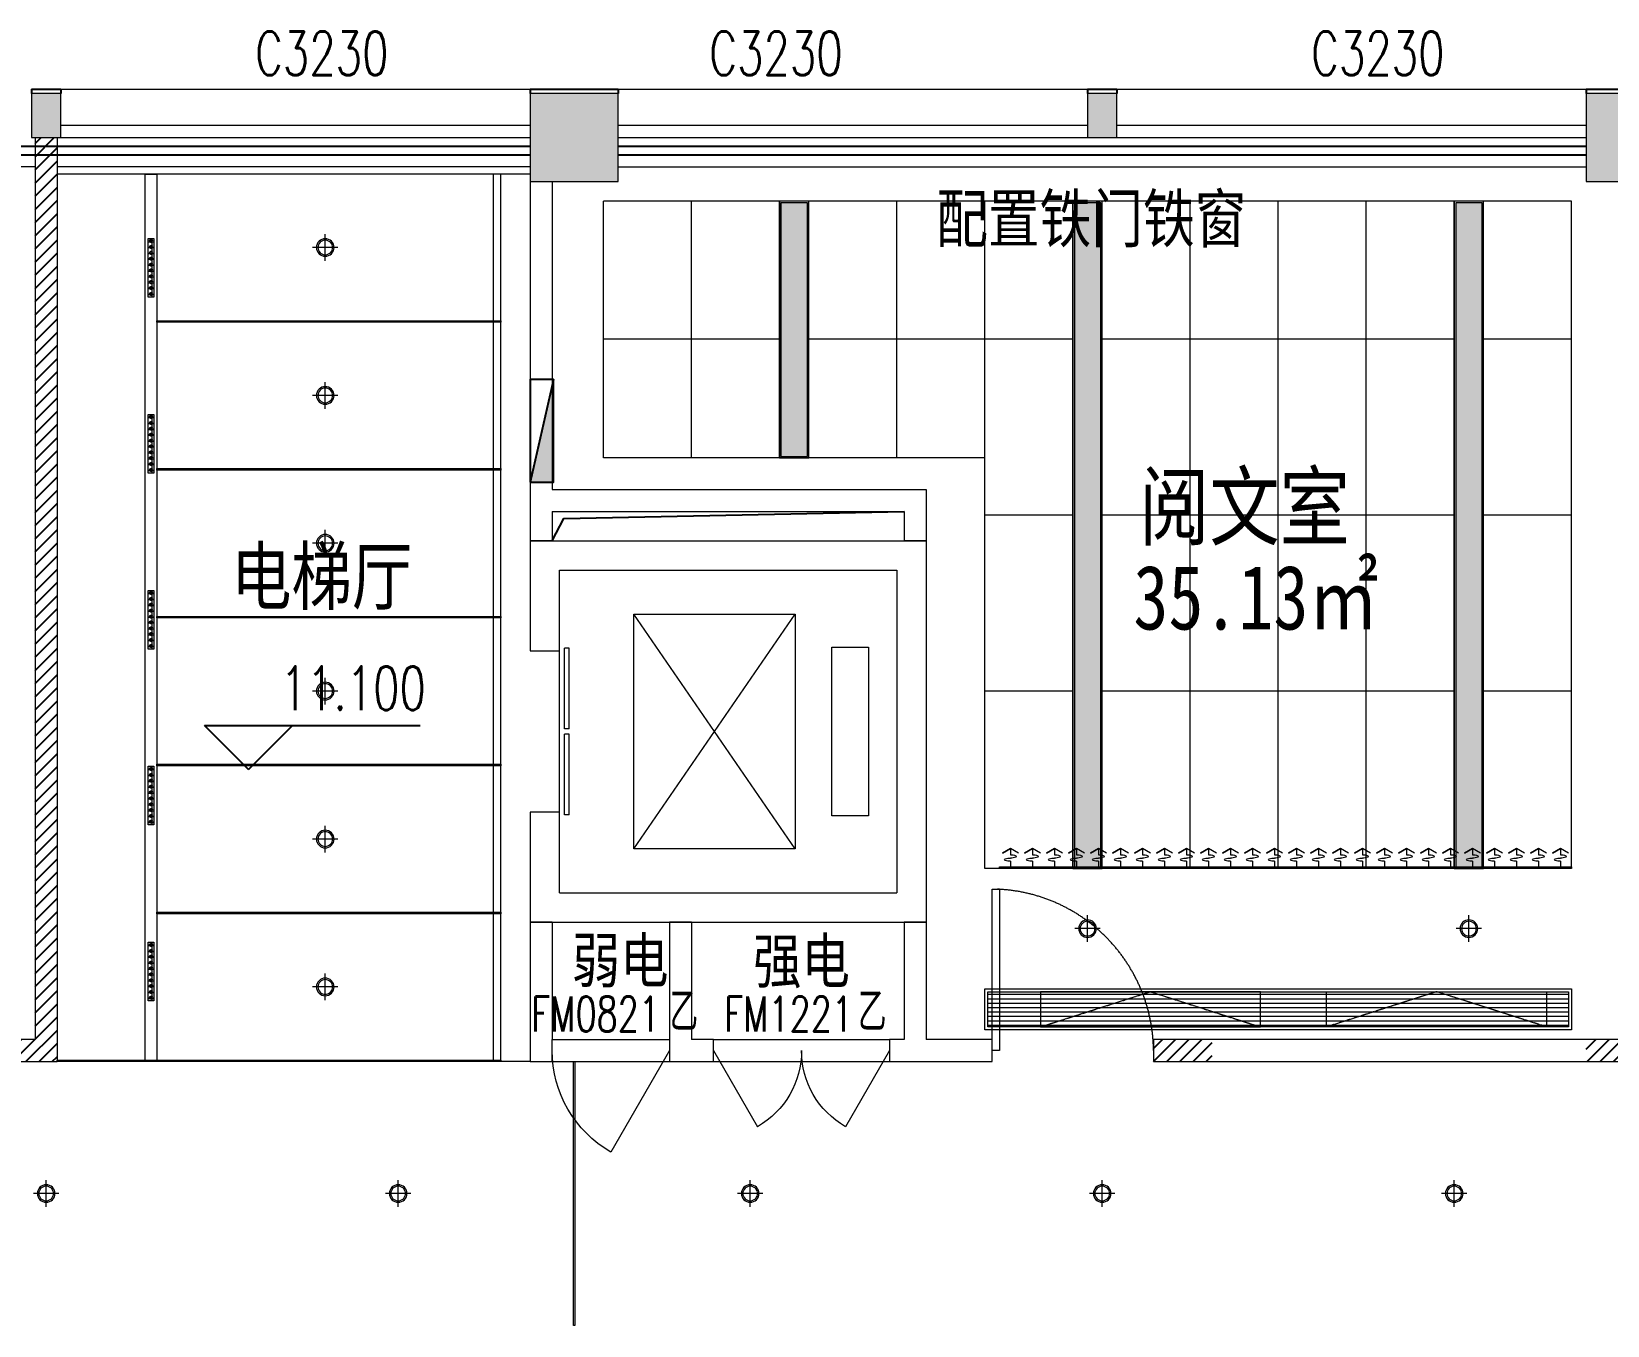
# Model space of a CAD drawing. Header units: millimetres. Extents: x 33621 to 401573, y -91663 to 133135.
# Drawn here: x 56597 to 67342, y -51111 to -42287 of the extents above; entities that cross this region are included whole.
import ezdxf

# ---------------------------------------------------------------- set-up
doc = ezdxf.new("R2010")
doc.units = ezdxf.units.MM
doc.header["$LTSCALE"] = 10
for name, pattern in [('DASH', [0.35, 0.25, -0.1]), ('DASHDOT2', [0.5, 0.25, -0.125, 0, -0.125]), ('DOTE', [2.42, 2, -0.2, 0.02, -0.2]), ('HIDDEN', [0.375, 0.25, -0.125, 0, 0])]:
    doc.linetypes.add(name, pattern=pattern)
doc.layers.get('0').update_dxf_attribs({"color": 253})
for name, color, linetype in [('3', 253, 'Continuous'), ('DIM_ELEV', 253, 'Continuous'), ('FC-Text Annotation', 253, 'Continuous'), ('HATCH【填充】', 253, 'Continuous'), ('PUB_TEXT', 253, 'Continuous'), ('SURFACE', 253, 'Continuous'), ('w-消火栓', 253, 'Continuous'), ('WINDOW_TEXT', 253, 'Continuous')]:
    doc.layers.add(name, color=color, linetype=linetype)
for name, color, linetype, lineweight in [('COLUMN', 253, 'Continuous', 0), ('FF-Door【门】', 253, 'Continuous', 0), ('PUB_HATCH', 253, 'Continuous', 0), ('RC-FCU【空调设备】', 253, 'Continuous', 0), ('RC-FIN【天花轮廓线】', 253, 'Continuous', 0), ('RC-LIGHT【天花灯具】', 253, 'Continuous', 0), ('RC-LIGHT【灯带】', 253, 'DASHDOT2', 0), ('RC-Modelling【天花造型】', 253, 'Continuous', 0), ('RC-STR【天花细线】', 253, 'Continuous', 0), ('STAIR', 253, 'Continuous', 0), ('WALL', 253, 'Continuous', 0), ('Wall【墙体】', 253, 'Continuous', 0), ('WINDOW', 253, 'Continuous', 0)]:
    doc.layers.add(name, color=color, linetype=linetype, lineweight=lineweight)
doc.styles.add('_TCH_DIM', font='SIMPLEX', dxfattribs={"bigfont": 'GBCBIG'})
doc.styles.add('_TCH_WINDOW', font='SIMPLEX', dxfattribs={"bigfont": 'GBCBIG'})
doc.styles.add('XZC', font='SIMPLEX.SHX', dxfattribs={"width": 0.7, "bigfont": 'hztxt.shx'})
doc.styles.add('宋体', font='', dxfattribs={"width": 0.7})
doc.styles.add('文字', font='')
doc.styles.get('宋体').set_extended_font_data('SimSun')
doc.styles.get('文字').set_extended_font_data('SimSun')
doc.linetypes.add('LED_LINE', pattern='A,12.7,-5.08,["LED",XZC,S=2.54,R=0,X=-2.54,Y=-1.27],-6.35', length=24.13)

# ---------------------------------------------------------------- blocks, each defined once
blk = doc.blocks.new('$QC001_5')
blk.add_line((-325, 200), (325, 0))
blk.add_lwpolyline([(325, 0), (325, 200), (-325, 200), (-325, 0)], close=True)
blk.add_solid([(-325, 200), (325, 200), (-325, 200), (325, 0)])
at = {"flags": 1}
for tag in ['UNIT', 'WHAT', 'SPEC']:
    blk.add_attdef(tag, (0, 0), '', height=0.001, dxfattribs=at)
blk = doc.blocks.new('$TCHSYS$LDOR22D')
for p, q in [((-0.5167, 0.8333), (-0.0167, 0.8333)), ((-0.5167, 0.8333), (-0.5167, 0.6667)), ((-0.0167, 0.8333), (-0.0167, 0.6667)), ((0.0167, 0.8333), (0.0167, 0.6667)), ((0.0167, 0.8333), (0.5167, 0.8333)), ((0.5167, 0.8333), (0.5167, 0.6667)), ((-0.5167, 0.6667), (-0.0167, 0.6667)), ((0.0167, 0.6667), (0.5167, 0.6667)), ((-0.5, 0.5), (0.5, 0.5))]:
    blk.add_line(p, q)
blk = doc.blocks.new('$WINLIB2D$00000004')
for p, q in [((-0.5, 0.5), (0.5, 0.5)), ((-0.5, 0.5), (-0.5, -0.5)), ((0.5, -0.5), (0.5, 0.5)), ((-0.5, 0.2406), (0.5, 0.2406)), ((-0.5, -0.5), (0.5, -0.5))]:
    blk.add_line(p, q)
blk = doc.blocks.new('$DorLib2D$00000214')
at = {"color": 0}
blk.add_line((0.5, 0), (0, 0.866), dxfattribs=at)
blk.add_arc((0.5, 0), 1, 120, 180, dxfattribs=at)
blk = doc.blocks.new('$DorLib2D$00000215')
at = {"color": 0}
for p, q in [((-0.5, 0), (-0.25, 0.433)), ((0.5, 0), (0.25, 0.433))]:
    blk.add_line(p, q, dxfattribs=at)
for centre, start, end in [((-0.5, 0), 0, 60), ((0.5, 0), 120, 180)]:
    blk.add_arc(centre, 0.5, start, end, dxfattribs=at)
blk = doc.blocks.new('DOOR_D01')
at = {"layer": 'FF-Door【门】'}
blk.add_lwpolyline([(-0.4556, 1), (-0.4556, 0), (-0.5, 0), (-0.5, 1)], close=True, dxfattribs=at)
at = {"layer": 'FF-Door【门】', "color": 8, "linetype": 'HIDDEN', "ltscale": 15}
blk.add_arc((-0.5114, -0.0104), 1.0114, 0.59152, 87.46644, dxfattribs=at)
blk = doc.blocks.new('ZL_10267726')
at = {"layer": 'RC-LIGHT【天花灯具】'}
h = blk.add_hatch(dxfattribs=at)
h.set_pattern_fill('_USER', color=8, scale=50, angle=90, double=1, pattern_type=0)
h.set_pattern_definition([(90, (25, -500), (-50, 3e-15), []), (180, (25, -500), (-6e-15, -50), [])])
h.paths.add_polyline_path([(-25, 0), (-25, -500), (25, -500), (25, 0)])
at = {"layer": 'RC-LIGHT【天花灯具】', "color": 2}
blk.add_lwpolyline([(-25, -500), (-25, 0), (25, 0), (25, -500)], close=True, dxfattribs=at)
at = {"layer": 'RC-LIGHT【天花灯具】', "color": 1, "lineweight": -3}
for centre in [(0, -27), (0, -77), (0, -127), (0, -177), (0, -227), (0, -277), (0, -327), (0, -377), (0, -427), (0, -477)]:
    blk.add_circle(centre, 10, dxfattribs=at)
blk = doc.blocks.new('圆形筒灯')
at = {"color": 251, "linetype": 'DOTE', "ltscale": 43.504693}
blk.add_line((0, 91), (0, -91), dxfattribs=at)
at = {"color": 251, "linetype": 'DOTE', "ltscale": 41.297046}
blk.add_line((86, 0), (-86, 0), dxfattribs=at)
blk.add_ellipse((0, 0), major_axis=(-42.4, 42.4), ratio=1, start_param=2.355868237233172, end_param=8.639053544412757)
at = {"color": 251}
blk.add_ellipse((0, 0), major_axis=(35.4, 35.4), ratio=1, start_param=5.49871431692557, end_param=11.78189962410516, dxfattribs=at)
blk = doc.blocks.new('ZL_0603185999')
at = {"layer": 'RC-FIN【天花轮廓线】'}
for p, q in [((1613, 0), (-1613, 0)), ((1613, -50), (-1613, -50))]:
    blk.add_line(p, q, dxfattribs=at)
blk.add_lwpolyline([(1613, -6100), (1413, -6100), (1413, -50)], dxfattribs=at)
at = {"layer": 'RC-LIGHT【灯带】', "linetype": 'LED_LINE', "ltscale": 0.015}
blk.add_lwpolyline([(1363, -6100), (1363, -50)], dxfattribs=at)
at = {"layer": 'RC-STR【天花细线】'}
for points in [[(-933, -6100), (-1013, -6100), (-1013, -50), (-933, -50)], [(1413, -1058), (-933, -1058), (-933, -1048), (1413, -1048)], [(1413, -2067), (-933, -2067), (-933, -2057), (1413, -2057)], [(1413, -3075), (-933, -3075), (-933, -3065), (1413, -3065)], [(1413, -4083), (-933, -4083), (-933, -4073), (1413, -4073)], [(1413, -5092), (-933, -5092), (-933, -5082), (1413, -5082)], [(1413, -6100), (-1613, -6100), (-1613, -6090), (1413, -6090)]]:
    blk.add_lwpolyline(points, close=True, dxfattribs=at)
at = {"layer": 'RC-LIGHT【天花灯具】', "lineweight": -3, "xscale": 0.8, "yscale": 0.8, "zscale": 0.8, "rotation": 180}
for p in [(-973, -887), (-973, -2087), (-973, -3287), (-973, -4487), (-973, -5687)]:
    blk.add_blockref('ZL_10267726', p, dxfattribs=at)
at = {"layer": 'RC-LIGHT【天花灯具】', "xscale": -1, "rotation": 180}
for p in [(215, -549), (215, -1558), (215, -2566), (215, -3574), (215, -4583), (215, -5591)]:
    blk.add_blockref('圆形筒灯', p, dxfattribs=at)
blk = doc.blocks.new('*U286')
for p, q in [((0, -12), (0, 0)), ((0, 0), (3900, 0)), ((3900, 0), (3900, -12)), ((3900, -12), (0, -12)), ((20, -105), (75, -136)), ((75, -49), (75, -12)), ((75, -136), (75, -93)), ((130, -105), (75, -136)), ((75, -136), (130, -105)), ((170, -105), (225, -136)), ((225, -49), (225, -12)), ((225, -136), (225, -93)), ((280, -105), (225, -136)), ((225, -136), (280, -105)), ((320, -105), (375, -136)), ((375, -49), (375, -12)), ((375, -136), (375, -93)), ((430, -105), (375, -136)), ((375, -136), (430, -105)), ((470, -105), (525, -136)), ((525, -49), (525, -12)), ((525, -136), (525, -93)), ((580, -105), (525, -136)), ((525, -136), (580, -105)), ((620, -105), (675, -136)), ((675, -49), (675, -12)), ((675, -136), (675, -93)), ((730, -105), (675, -136)), ((675, -136), (730, -105)), ((770, -105), (825, -136)), ((825, -49), (825, -12)), ((825, -136), (825, -93)), ((880, -105), (825, -136)), ((825, -136), (880, -105)), ((920, -105), (975, -136)), ((975, -49), (975, -12)), ((975, -136), (975, -93)), ((1030, -105), (975, -136)), ((975, -136), (1030, -105)), ((1070, -105), (1125, -136)), ((1125, -49), (1125, -12)), ((1125, -136), (1125, -93)), ((1180, -105), (1125, -136)), ((1125, -136), (1180, -105)), ((1220, -105), (1275, -136)), ((1275, -49), (1275, -12)), ((1275, -136), (1275, -93)), ((1330, -105), (1275, -136)), ((1275, -136), (1330, -105)), ((1370, -105), (1425, -136)), ((1425, -49), (1425, -12)), ((1425, -136), (1425, -93)), ((1480, -105), (1425, -136)), ((1425, -136), (1480, -105)), ((1520, -105), (1575, -136)), ((1575, -49), (1575, -12)), ((1575, -136), (1575, -93)), ((1630, -105), (1575, -136)), ((1575, -136), (1630, -105)), ((1670, -105), (1725, -136)), ((1725, -49), (1725, -12)), ((1725, -136), (1725, -93)), ((1780, -105), (1725, -136)), ((1725, -136), (1780, -105)), ((1820, -105), (1875, -136)), ((1875, -49), (1875, -12)), ((1875, -136), (1875, -93)), ((1930, -105), (1875, -136)), ((1875, -136), (1930, -105)), ((1970, -105), (2025, -136)), ((2025, -49), (2025, -12)), ((2025, -136), (2025, -93)), ((2080, -105), (2025, -136)), ((2025, -136), (2080, -105)), ((2120, -105), (2175, -136)), ((2175, -49), (2175, -12)), ((2175, -136), (2175, -93)), ((2230, -105), (2175, -136)), ((2175, -136), (2230, -105)), ((2270, -105), (2325, -136)), ((2325, -49), (2325, -12)), ((2325, -136), (2325, -93)), ((2380, -105), (2325, -136)), ((2325, -136), (2380, -105)), ((2420, -105), (2475, -136)), ((2475, -49), (2475, -12)), ((2475, -136), (2475, -93)), ((2530, -105), (2475, -136)), ((2475, -136), (2530, -105)), ((2570, -105), (2625, -136)), ((2625, -49), (2625, -12)), ((2625, -136), (2625, -93)), ((2680, -105), (2625, -136)), ((2625, -136), (2680, -105)), ((2720, -105), (2775, -136)), ((2775, -49), (2775, -12)), ((2775, -136), (2775, -93)), ((2830, -105), (2775, -136)), ((2775, -136), (2830, -105)), ((2870, -105), (2925, -136)), ((2925, -49), (2925, -12)), ((2925, -136), (2925, -93)), ((2980, -105), (2925, -136)), ((2925, -136), (2980, -105)), ((3020, -105), (3075, -136)), ((3075, -49), (3075, -12)), ((3075, -136), (3075, -93)), ((3130, -105), (3075, -136)), ((3075, -136), (3130, -105)), ((3170, -105), (3225, -136)), ((3225, -49), (3225, -12)), ((3225, -136), (3225, -93)), ((3280, -105), (3225, -136)), ((3225, -136), (3280, -105)), ((3320, -105), (3375, -136)), ((3375, -49), (3375, -12)), ((3375, -136), (3375, -93)), ((3430, -105), (3375, -136)), ((3375, -136), (3430, -105)), ((3470, -105), (3525, -136)), ((3525, -49), (3525, -12)), ((3525, -136), (3525, -93)), ((3580, -105), (3525, -136)), ((3525, -136), (3580, -105)), ((3620, -105), (3675, -136)), ((3675, -49), (3675, -12)), ((3675, -136), (3675, -93)), ((3730, -105), (3675, -136)), ((3675, -136), (3730, -105)), ((3770, -105), (3825, -136)), ((3770, -105), (3825, -136)), ((3825, -49), (3825, -12)), ((3825, -49), (3825, -12)), ((3825, -136), (3825, -93)), ((3825, -136), (3825, -93)), ((3880, -105), (3825, -136)), ((3825, -136), (3880, -105)), ((3880, -105), (3825, -136)), ((3825, -136), (3880, -105))]:
    blk.add_line(p, q)
at = {"extrusion": (0, 0, -1)}
for centre, major_axis, start_param, end_param in [((40, -82), (3.69, -3.69), 1.137309, 3.57508), ((73, -171), (-70.4, -70.4), 2.004284, 2.381239), ((73, 6), (70.4, -70.4), 0.760354, 1.137309), ((77, -149), (-70.4, -70.4), 2.33115, 2.708105), ((77, 28), (70.4, -70.4), 0.433488, 0.810442), ((110, -60), (3.69, -3.69), 4.278901, 6.716673), ((190, -82), (3.69, -3.69), 1.137309, 3.57508), ((223, -171), (-70.4, -70.4), 2.004284, 2.381239), ((223, 6), (70.4, -70.4), 0.760354, 1.137309), ((227, -149), (-70.4, -70.4), 2.33115, 2.708105), ((227, 28), (70.4, -70.4), 0.433488, 0.810442), ((260, -60), (3.69, -3.69), 4.278901, 6.716673), ((340, -82), (3.69, -3.69), 1.137309, 3.57508), ((373, -171), (-70.4, -70.4), 2.004284, 2.381239), ((373, 6), (70.4, -70.4), 0.760354, 1.137309), ((377, -149), (-70.4, -70.4), 2.33115, 2.708105), ((377, 28), (70.4, -70.4), 0.433488, 0.810442), ((410, -60), (3.69, -3.69), 4.278901, 6.716673), ((490, -82), (3.69, -3.69), 1.137309, 3.57508), ((523, -171), (-70.4, -70.4), 2.004284, 2.381239), ((523, 6), (70.4, -70.4), 0.760354, 1.137309), ((527, -149), (-70.4, -70.4), 2.33115, 2.708105), ((527, 28), (70.4, -70.4), 0.433488, 0.810442), ((560, -60), (3.69, -3.69), 4.278901, 6.716673), ((640, -82), (3.69, -3.69), 1.137309, 3.57508), ((673, -171), (-70.4, -70.4), 2.004284, 2.381239), ((673, 6), (70.4, -70.4), 0.760354, 1.137309), ((677, -149), (-70.4, -70.4), 2.33115, 2.708105), ((677, 28), (70.4, -70.4), 0.433488, 0.810442), ((710, -60), (3.69, -3.69), 4.278901, 6.716673), ((790, -82), (3.69, -3.69), 1.137309, 3.57508), ((823, -171), (-70.4, -70.4), 2.004284, 2.381239), ((823, 6), (70.4, -70.4), 0.760354, 1.137309), ((827, -149), (-70.4, -70.4), 2.33115, 2.708105), ((827, 28), (70.4, -70.4), 0.433488, 0.810442), ((860, -60), (3.69, -3.69), 4.278901, 6.716673), ((940, -82), (3.69, -3.69), 1.137309, 3.57508), ((973, -171), (-70.4, -70.4), 2.004284, 2.381239), ((973, 6), (70.4, -70.4), 0.760354, 1.137309), ((977, -149), (-70.4, -70.4), 2.33115, 2.708105), ((977, 28), (70.4, -70.4), 0.433488, 0.810442), ((1010, -60), (3.69, -3.69), 4.278901, 6.716673), ((1090, -82), (3.69, -3.69), 1.137309, 3.57508), ((1123, -171), (-70.4, -70.4), 2.004284, 2.381239), ((1123, 6), (70.4, -70.4), 0.760354, 1.137309), ((1127, -149), (-70.4, -70.4), 2.33115, 2.708105), ((1127, 28), (70.4, -70.4), 0.433488, 0.810442), ((1160, -60), (3.69, -3.69), 4.278901, 6.716673), ((1240, -82), (3.69, -3.69), 1.137309, 3.57508), ((1273, -171), (-70.4, -70.4), 2.004284, 2.381239), ((1273, 6), (70.4, -70.4), 0.760354, 1.137309), ((1277, -149), (-70.4, -70.4), 2.33115, 2.708105), ((1277, 28), (70.4, -70.4), 0.433488, 0.810442), ((1310, -60), (3.69, -3.69), 4.278901, 6.716673), ((1390, -82), (3.69, -3.69), 1.137309, 3.57508), ((1423, -171), (-70.4, -70.4), 2.004284, 2.381239), ((1423, 6), (70.4, -70.4), 0.760354, 1.137309), ((1427, -149), (-70.4, -70.4), 2.33115, 2.708105), ((1427, 28), (70.4, -70.4), 0.433488, 0.810442), ((1460, -60), (3.69, -3.69), 4.278901, 6.716673), ((1540, -82), (3.69, -3.69), 1.137309, 3.57508), ((1573, -171), (-70.4, -70.4), 2.004284, 2.381239), ((1573, 6), (70.4, -70.4), 0.760354, 1.137309), ((1577, -149), (-70.4, -70.4), 2.33115, 2.708105), ((1577, 28), (70.4, -70.4), 0.433488, 0.810442), ((1610, -60), (3.69, -3.69), 4.278901, 6.716673), ((1690, -82), (3.69, -3.69), 1.137309, 3.57508), ((1723, -171), (-70.4, -70.4), 2.004284, 2.381239), ((1723, 6), (70.4, -70.4), 0.760354, 1.137309), ((1727, -149), (-70.4, -70.4), 2.33115, 2.708105), ((1727, 28), (70.4, -70.4), 0.433488, 0.810442), ((1760, -60), (3.69, -3.69), 4.278901, 6.716673), ((1840, -82), (3.69, -3.69), 1.137309, 3.57508), ((1873, -171), (-70.4, -70.4), 2.004284, 2.381239), ((1873, 6), (70.4, -70.4), 0.760354, 1.137309), ((1877, -149), (-70.4, -70.4), 2.33115, 2.708105), ((1877, 28), (70.4, -70.4), 0.433488, 0.810442), ((1910, -60), (3.69, -3.69), 4.278901, 6.716673), ((1990, -82), (3.69, -3.69), 1.137309, 3.57508), ((2023, -171), (-70.4, -70.4), 2.004284, 2.381239), ((2023, 6), (70.4, -70.4), 0.760354, 1.137309), ((2027, -149), (-70.4, -70.4), 2.33115, 2.708105), ((2027, 28), (70.4, -70.4), 0.433488, 0.810442), ((2060, -60), (3.69, -3.69), 4.278901, 6.716673), ((2140, -82), (3.69, -3.69), 1.137309, 3.57508), ((2173, -171), (-70.4, -70.4), 2.004284, 2.381239), ((2173, 6), (70.4, -70.4), 0.760354, 1.137309), ((2177, -149), (-70.4, -70.4), 2.33115, 2.708105), ((2177, 28), (70.4, -70.4), 0.433488, 0.810442), ((2210, -60), (3.69, -3.69), 4.278901, 6.716673), ((2290, -82), (3.69, -3.69), 1.137309, 3.57508), ((2323, -171), (-70.4, -70.4), 2.004284, 2.381239), ((2323, 6), (70.4, -70.4), 0.760354, 1.137309), ((2327, -149), (-70.4, -70.4), 2.33115, 2.708105), ((2327, 28), (70.4, -70.4), 0.433488, 0.810442), ((2360, -60), (3.69, -3.69), 4.278901, 6.716673), ((2440, -82), (3.69, -3.69), 1.137309, 3.57508), ((2473, -171), (-70.4, -70.4), 2.004284, 2.381239), ((2473, 6), (70.4, -70.4), 0.760354, 1.137309), ((2477, -149), (-70.4, -70.4), 2.33115, 2.708105), ((2477, 28), (70.4, -70.4), 0.433488, 0.810442), ((2510, -60), (3.69, -3.69), 4.278901, 6.716673), ((2590, -82), (3.69, -3.69), 1.137309, 3.57508), ((2623, -171), (-70.4, -70.4), 2.004284, 2.381239), ((2623, 6), (70.4, -70.4), 0.760354, 1.137309), ((2627, -149), (-70.4, -70.4), 2.33115, 2.708105), ((2627, 28), (70.4, -70.4), 0.433488, 0.810442), ((2660, -60), (3.69, -3.69), 4.278901, 6.716673), ((2740, -82), (3.69, -3.69), 1.137309, 3.57508), ((2773, -171), (-70.4, -70.4), 2.004284, 2.381239), ((2773, 6), (70.4, -70.4), 0.760354, 1.137309), ((2777, -149), (-70.4, -70.4), 2.33115, 2.708105), ((2777, 28), (70.4, -70.4), 0.433488, 0.810442), ((2810, -60), (3.69, -3.69), 4.278901, 6.716673), ((2890, -82), (3.69, -3.69), 1.137309, 3.57508), ((2923, -171), (-70.4, -70.4), 2.004284, 2.381239), ((2923, 6), (70.4, -70.4), 0.760354, 1.137309), ((2927, -149), (-70.4, -70.4), 2.33115, 2.708105), ((2927, 28), (70.4, -70.4), 0.433488, 0.810442), ((2960, -60), (3.69, -3.69), 4.278901, 6.716673), ((3040, -82), (3.69, -3.69), 1.137309, 3.57508), ((3073, -171), (-70.4, -70.4), 2.004284, 2.381239), ((3073, 6), (70.4, -70.4), 0.760354, 1.137309), ((3077, -149), (-70.4, -70.4), 2.33115, 2.708105), ((3077, 28), (70.4, -70.4), 0.433488, 0.810442), ((3110, -60), (3.69, -3.69), 4.278901, 6.716673), ((3190, -82), (3.69, -3.69), 1.137309, 3.57508), ((3223, -171), (-70.4, -70.4), 2.004284, 2.381239), ((3223, 6), (70.4, -70.4), 0.760354, 1.137309), ((3227, -149), (-70.4, -70.4), 2.33115, 2.708105), ((3227, 28), (70.4, -70.4), 0.433488, 0.810442), ((3260, -60), (3.69, -3.69), 4.278901, 6.716673), ((3340, -82), (3.69, -3.69), 1.137309, 3.57508), ((3373, -171), (-70.4, -70.4), 2.004284, 2.381239), ((3373, 6), (70.4, -70.4), 0.760354, 1.137309), ((3377, -149), (-70.4, -70.4), 2.33115, 2.708105), ((3377, 28), (70.4, -70.4), 0.433488, 0.810442), ((3410, -60), (3.69, -3.69), 4.278901, 6.716673), ((3490, -82), (3.69, -3.69), 1.137309, 3.57508), ((3523, -171), (-70.4, -70.4), 2.004284, 2.381239), ((3523, 6), (70.4, -70.4), 0.760354, 1.137309), ((3527, -149), (-70.4, -70.4), 2.33115, 2.708105), ((3527, 28), (70.4, -70.4), 0.433488, 0.810442), ((3560, -60), (3.69, -3.69), 4.278901, 6.716673), ((3640, -82), (3.69, -3.69), 1.137309, 3.57508), ((3673, -171), (-70.4, -70.4), 2.004284, 2.381239), ((3673, 6), (70.4, -70.4), 0.760354, 1.137309), ((3677, -149), (-70.4, -70.4), 2.33115, 2.708105), ((3677, 28), (70.4, -70.4), 0.433488, 0.810442), ((3710, -60), (3.69, -3.69), 4.278901, 6.716673), ((3790, -82), (3.69, -3.69), 1.137309, 3.57508), ((3790, -82), (3.69, -3.69), 1.137309, 3.57508), ((3823, -171), (-70.4, -70.4), 2.004284, 2.381239), ((3823, -171), (-70.4, -70.4), 2.004284, 2.381239), ((3823, 6), (70.4, -70.4), 0.760354, 1.137309), ((3823, 6), (70.4, -70.4), 0.760354, 1.137309), ((3827, -149), (-70.4, -70.4), 2.33115, 2.708105), ((3827, -149), (-70.4, -70.4), 2.33115, 2.708105), ((3827, 28), (70.4, -70.4), 0.433488, 0.810442), ((3827, 28), (70.4, -70.4), 0.433488, 0.810442), ((3860, -60), (3.69, -3.69), 4.278901, 6.716673), ((3860, -60), (3.69, -3.69), 4.278901, 6.716673)]:
    blk.add_ellipse(centre, major_axis=major_axis, ratio=1, start_param=start_param, end_param=end_param, dxfattribs=at)
blk = doc.blocks.new('ZL_0609192853')
at = {"layer": 'RC-LIGHT【天花灯具】'}
h = blk.add_hatch(dxfattribs=at)
h.set_pattern_fill('DOTS', color=8, scale=10)
h.set_pattern_definition([(0, (2430707.972, -1486106.821), (7.9375, 15.875), [0, -15.875])])
h.paths.add_polyline_path([(-90, -4540), (90, -4540), (90, -10), (-90, -10)])
blk.add_lwpolyline([(-100, -4550), (100, -4550), (100, 0), (-100, 0)], close=True, dxfattribs=at)
at = {"layer": 'RC-LIGHT【天花灯具】', "color": 8}
blk.add_lwpolyline([(-90, -4540), (90, -4540), (90, -10), (-90, -10)], close=True, dxfattribs=at)
blk = doc.blocks.new('ZL_0610114424')
at = {"layer": 'RC-LIGHT【天花灯具】'}
h = blk.add_hatch(dxfattribs=at)
h.set_pattern_fill('DOTS', color=8, scale=10)
h.set_pattern_definition([(0, (2430707.972, -1483306.821), (7.9375, 15.875), [0, -15.875])])
h.paths.add_polyline_path([(90, -10), (-90, -10), (-90, -1740), (90, -1740)])
blk.add_lwpolyline([(-100, -1750), (100, -1750), (100, 0), (-100, 0)], close=True, dxfattribs=at)
at = {"layer": 'RC-LIGHT【天花灯具】', "color": 8}
blk.add_lwpolyline([(-90, -1740), (90, -1740), (90, -10), (-90, -10)], close=True, dxfattribs=at)

msp = doc.modelspace()

# ---------------------------------------------------------------- hatches: boundary and pattern name
at = {"layer": 'HATCH【填充】'}
h = msp.add_hatch(dxfattribs=at)
h.set_pattern_fill('ANSI31', color=3, scale=20)
h.set_pattern_definition([(45, (56468.71, -49310.557), (-44.9013, 44.9013), [])])
h.paths.add_polyline_path([(56771.5, -43010.6), (56621.5, -43010.6), (56621, -49160.6), (56468.7, -49160.6), (56468.7, -49235.6), (56468.7, -49310.6), (56771, -49310.6)])
h = msp.add_hatch(dxfattribs=at)
h.set_pattern_fill('ANSI31', color=3, scale=20)
h.set_pattern_definition([(45, (64246.51, -49310.557), (-44.901, 44.901), [])])
h.paths.add_polyline_path([(64646.5, -49160.6), (64246.5, -49160.6), (64246.5, -49310.6), (64646.5, -49310.6)])
h = msp.add_hatch(dxfattribs=at)
h.set_pattern_fill('ANSI31', color=3, scale=20)
h.set_pattern_definition([(45, (67921.39, -49310.557), (-44.9013, 44.9013), [])])
h.paths.add_polyline_path([(68321.4, -49160.6), (67196.5, -49160.6), (67196.5, -49310.6), (68321.4, -49310.6)])
at = {"layer": 'PUB_HATCH'}
for points in [[(56596.5, -43010.6), (56796.5, -43010.6), (56796.5, -42710.6), (56596.5, -42710.6)], [(59996.5, -43310.6), (60596.5, -43310.6), (60596.5, -42710.6), (59996.5, -42710.6)], [(63796.5, -43010.6), (63996.5, -43010.6), (63996.5, -42710.6), (63796.5, -42710.6)], [(67196.5, -43310.6), (67796.5, -43310.6), (67796.5, -42710.6), (67196.5, -42710.6)]]:
    msp.add_hatch(color=256, dxfattribs=at).paths.add_polyline_path(points)
at = {"layer": 'RC-FCU【空调设备】'}
h = msp.add_hatch(dxfattribs=at)
h.set_pattern_fill('_USER', color=8, scale=30, angle=180, pattern_type=0)
h.set_pattern_definition([(180, (5992623.454, 1148867.944), (-4e-15, -30), [])])
h.paths.add_polyline_path([(63116.5, -48834.4), (63116.5, -49074.4), (67076.5, -49074.4), (67076.5, -48834.4)])

# ---------------------------------------------------------------- linework, layer by layer
at = {"layer": '3'}
for p, q in [((59996.5, -43070.6), (53396.5, -43070.6)), ((67196.5, -43070.6), (60596.5, -43070.6)), ((59996.5, -43130.6), (53396.5, -43130.6)), ((67196.5, -43130.6), (60596.5, -43130.6))]:
    msp.add_line(p, q, dxfattribs=at)
msp.add_lwpolyline([(60146.5, -45760.6), (60225.4, -45607.5), (62546.5, -45560.6)], dxfattribs=at)
at = {"layer": 'COLUMN'}
for p, q in [((60596.5, -42710.6), (59996.5, -42710.6)), ((67796.5, -42710.6), (67196.5, -42710.6)), ((59996.5, -43010.6), (59996.5, -43310.6)), ((60596.5, -43310.6), (60596.5, -43010.6)), ((67196.5, -43010.6), (67196.5, -43310.6)), ((59996.5, -43310.6), (60596.5, -43310.6)), ((67196.5, -43310.6), (67796.5, -43310.6))]:
    msp.add_line(p, q, dxfattribs=at)
at = {"layer": 'DIM_ELEV'}
for p, q in [((58076.2, -47318.9), (57776.2, -47018.9)), ((57776.2, -47018.9), (59245.2, -47018.9)), ((58076.2, -47318.9), (58376.2, -47018.9))]:
    msp.add_line(p, q, dxfattribs=at)
at = {"layer": 'RC-FCU【空调设备】'}
msp.add_lwpolyline([(67096.5, -48814.4), (67096.5, -49094.4), (63096.5, -49094.4), (63096.5, -48814.4)], close=True, dxfattribs=at)
at = {"layer": 'RC-FCU【空调设备】', "color": 8}
msp.add_lwpolyline([(67076.5, -48834.4), (67076.5, -49074.4), (63116.5, -49074.4), (63116.5, -48834.4)], close=True, dxfattribs=at)
at = {"layer": 'RC-FCU【空调设备】', "color": 8, "linetype": 'DASH'}
for points in [[(63475, -48834.4), (63475, -49074.4), (64975, -49074.4), (64975, -48834.4)], [(66926.8, -48834.4), (66926.8, -49074.4), (65426.8, -49074.4), (65426.8, -48834.4)]]:
    msp.add_lwpolyline(points, close=True, dxfattribs=at)
for points in [[(63475, -49074.4), (64225, -48834.4), (64975, -49074.4)], [(66926.8, -49074.4), (66176.8, -48834.4), (65426.8, -49074.4)]]:
    msp.add_lwpolyline(points, dxfattribs=at)
at = {"layer": 'RC-FIN【天花轮廓线】'}
msp.add_line((67096.5, -47994.4), (63096.5, -47994.4), dxfattribs=at)
at = {"layer": 'RC-Modelling【天花造型】'}
for p, q in [((56621.5, -43210.6), (53496.5, -43210.6)), ((60596.5, -43210.6), (67196.5, -43210.6)), ((60496.5, -45194.4), (60496.5, -43444.4)), ((67096.5, -43444.4), (60496.5, -43444.4)), ((67096.5, -47994.4), (67096.5, -43444.4)), ((63096.5, -45194.4), (60496.5, -45194.4)), ((63096.5, -47994.4), (63096.5, -45194.4))]:
    msp.add_line(p, q, dxfattribs=at)
at = {"layer": 'RC-STR【天花细线】'}
for p, q in [((61096.5, -45194.4), (61096.5, -43444.4)), ((61696.5, -45194.4), (61696.5, -43444.4)), ((61896.5, -45194.4), (61896.5, -43444.4)), ((62496.5, -45194.4), (62496.5, -43444.4)), ((63096.5, -45194.4), (63096.5, -43444.4)), ((63696.5, -47982.4), (63696.5, -43444.4)), ((63896.5, -47982.4), (63896.5, -43444.4)), ((64496.5, -47982.4), (64496.5, -43444.4)), ((65096.5, -47982.4), (65096.5, -43444.4)), ((65696.5, -47982.4), (65696.5, -43444.4)), ((66296.5, -47982.4), (66296.5, -43444.4)), ((66496.5, -47982.4), (66496.5, -43444.4)), ((60496.5, -44382.4), (61696.5, -44382.4)), ((61896.5, -44382.4), (63696.5, -44382.4)), ((63896.5, -44382.4), (66296.5, -44382.4)), ((66496.5, -44382.4), (67096.5, -44382.4)), ((63096.5, -45582.4), (63696.5, -45582.4)), ((63896.5, -45582.4), (66296.5, -45582.4)), ((66496.5, -45582.4), (67096.5, -45582.4)), ((63096.5, -46782.4), (63696.5, -46782.4)), ((63896.5, -46782.4), (66296.5, -46782.4)), ((66496.5, -46782.4), (67096.5, -46782.4))]:
    msp.add_line(p, q, dxfattribs=at)
msp.add_lwpolyline([(60291.5, -49310.6), (60301.5, -49310.6), (60301.5, -51110.6), (60291.5, -51110.6)], close=True, dxfattribs=at)
at = {"layer": 'STAIR'}
for p, q in [((60703.8, -47860.6), (61803.8, -46260.6)), ((61803.8, -47860.6), (60703.8, -46260.6)), ((60703.8, -46260.6), (61803.8, -46260.6)), ((60703.8, -47860.6), (60703.8, -46260.6)), ((61803.8, -46260.6), (61803.8, -47860.6)), ((62053.8, -46485.6), (62303.8, -46485.6)), ((62053.8, -47635.6), (62053.8, -46485.6)), ((62303.8, -46485.6), (62303.8, -47635.6)), ((62303.8, -47635.6), (62053.8, -47635.6)), ((61803.8, -47860.6), (60703.8, -47860.6))]:
    msp.add_line(p, q, dxfattribs=at)
at = {"layer": 'SURFACE'}
for p, q in [((56596.5, -42680.6), (56596.5, -42710.6)), ((56596.5, -42680.6), (56796.5, -42680.6)), ((56796.5, -42680.6), (56796.5, -42710.6)), ((59996.5, -42680.6), (59996.5, -42710.6)), ((59996.5, -42680.6), (60296.5, -42680.6)), ((60296.5, -42680.6), (60596.5, -42680.6)), ((60596.5, -42680.6), (60596.5, -42710.6)), ((63796.5, -42680.6), (63796.5, -42710.6)), ((63796.5, -42680.6), (63996.5, -42680.6)), ((63996.5, -42680.6), (63996.5, -42710.6)), ((67196.5, -42680.6), (67196.5, -42710.6)), ((67196.5, -42680.6), (67496.5, -42680.6))]:
    msp.add_line(p, q, dxfattribs=at)
at = {"layer": 'WALL'}
for p, q in [((56796.5, -42710.6), (56596.5, -42710.6)), ((56596.5, -42710.6), (56596.5, -43010.6)), ((56796.5, -43010.6), (56796.5, -42710.6)), ((63996.5, -42710.6), (63796.5, -42710.6)), ((63796.5, -42710.6), (63796.5, -43010.6)), ((63996.5, -43010.6), (63996.5, -42710.6)), ((56596.5, -43010.6), (56796.5, -43010.6)), ((63796.5, -43010.6), (63996.5, -43010.6)), ((59996.5, -45760.6), (62696.5, -45760.6)), ((59996.5, -45760.6), (59996.5, -46510.6)), ((62696.5, -45760.6), (62696.5, -48360.6)), ((60196.5, -45960.6), (62496.5, -45960.6)), ((60196.5, -46510.6), (60196.5, -45960.6)), ((62496.5, -45960.6), (62496.5, -48160.6)), ((59996.5, -46510.6), (60196.5, -46510.6)), ((60196.5, -47610.6), (59996.5, -47610.6)), ((59996.5, -47610.6), (59996.5, -48360.6)), ((60196.5, -48160.6), (60196.5, -47610.6)), ((60196.5, -48160.6), (62496.5, -48160.6)), ((59996.5, -48360.6), (62696.5, -48360.6))]:
    msp.add_line(p, q, dxfattribs=at)
at = {"layer": 'Wall【墙体】', "color": 6}
for p, q in [((56621.5, -43010.6), (56621, -49160.6)), ((56771.5, -43010.6), (56771, -49310.6)), ((59996.5, -43310.6), (59996.5, -45485.6)), ((60146.5, -43310.6), (60146.5, -45410.6)), ((60146.5, -45410.6), (62696.5, -45410.6)), ((62696.5, -45410.6), (62696.5, -45760.6)), ((59996.5, -45485.6), (59996.5, -45760.6)), ((60146.5, -45560.6), (62546.5, -45560.6)), ((60146.5, -45560.6), (60146.5, -45760.6)), ((62546.5, -45560.6), (62546.5, -45760.6)), ((60146.5, -45760.6), (59996.5, -45760.6)), ((62696.5, -45760.6), (62546.5, -45760.6)), ((59996.5, -48360.6), (59996.5, -49310.6)), ((60146.5, -48360.6), (59996.5, -48360.6)), ((60146.5, -48360.6), (60146.5, -49160.6)), ((60946.5, -48360.6), (60946.5, -49160.6)), ((61096.5, -48360.6), (60946.5, -48360.6)), ((61096.5, -48360.6), (61096.5, -49160.6)), ((62546.5, -48360.6), (62546.5, -49160.6)), ((62696.5, -48360.6), (62546.5, -48360.6)), ((62696.5, -48360.6), (62696.5, -49160.6)), ((56621, -49160.6), (56419.8, -49160.6)), ((60146.5, -49310.6), (60146.5, -49160.6)), ((60946.5, -49160.6), (60946.5, -49310.6)), ((61246.5, -49160.6), (61096.5, -49160.6)), ((61246.5, -49310.6), (61246.5, -49160.6)), ((62546.5, -49160.6), (62446.5, -49160.6)), ((62446.5, -49160.6), (62446.5, -49310.6)), ((63146.5, -49160.6), (62696.5, -49160.6)), ((63146.5, -49310.6), (63146.5, -49160.6)), ((67495.7, -49160.6), (64246.5, -49160.6)), ((64246.5, -49160.6), (64246.5, -49310.6)), ((56468.7, -49310.6), (56771, -49310.6)), ((59996.5, -49310.6), (60146.5, -49310.6)), ((60946.5, -49310.6), (61021.5, -49310.6)), ((61021.5, -49310.6), (61246.5, -49310.6)), ((62446.5, -49310.6), (62621.5, -49310.6)), ((62621.5, -49310.6), (63146.5, -49310.6)), ((64246.5, -49310.6), (67646.6, -49310.6))]:
    msp.add_line(p, q, dxfattribs=at)
at = {"layer": 'WINDOW'}
for p, q in [((60146.5, -49160.6), (60946.5, -49160.6)), ((61246.5, -49160.6), (62446.5, -49160.6)), ((60146.5, -49310.6), (60946.5, -49310.6)), ((61246.5, -49310.6), (62446.5, -49310.6))]:
    msp.add_line(p, q, dxfattribs=at)

# ---------------------------------------------------------------- block references
at = {"xscale": 1100, "yscale": 1100, "zscale": 1100}
msp.add_blockref('DOOR_D01', (63696.5, -49235.6), dxfattribs=at)
at = {"layer": 'RC-FCU【空调设备】', "ltscale": 10, "rotation": 180}
msp.add_blockref('*U286', (67096.5, -47994.4), dxfattribs=at)
at = {"layer": 'RC-LIGHT【天花灯具】'}
for name, p in [('ZL_0610114424', (61796.5, -43444.4)), ('ZL_0609192853', (63796.5, -43444.4)), ('ZL_0609192853', (66396.5, -43444.4))]:
    msp.add_blockref(name, p, dxfattribs=at)
at = {"layer": 'RC-LIGHT【天花灯具】', "xscale": -1, "rotation": 180}
for p in [(63796.5, -48404.4), (66396.5, -48404.4), (56696.5, -50210.6), (59096.5, -50210.6), (61496.5, -50210.6), (63896.5, -50210.6), (66296.5, -50210.6)]:
    msp.add_blockref('圆形筒灯', p, dxfattribs=at)
at = {"layer": 'RC-Modelling【天花造型】'}
msp.add_blockref('ZL_0603185999', (58384, -43210.6), dxfattribs=at)
at = {"layer": 'w-消火栓', "xscale": 1.077000000048428, "yscale": 0.8000000000465661, "rotation": 270}
msp.add_blockref('$QC001_5', (59996.5, -45010.6), dxfattribs=at)
at = {"layer": 'WINDOW'}
ref = msp.add_blockref('$WINLIB2D$00000004', (58396.5, -42845.6), dxfattribs=dict(at, xscale=3200, yscale=-330, zscale=3200))
ref.add_attrib('A', 'C3230', (58121.3, -42584.3), dxfattribs={"layer": 'WINDOW_TEXT', "height": 297.5, "style": '_TCH_WINDOW', "width": 0.705882})
ref = msp.add_blockref('$WINLIB2D$00000004', (62196.5, -42845.6), dxfattribs=dict(at, xscale=3200, yscale=-330, zscale=3200))
ref.add_attrib('A', 'C3230', (61218.1, -42584.3), dxfattribs={"layer": 'WINDOW_TEXT', "height": 297.5, "style": '_TCH_WINDOW', "width": 0.705882})
ref = msp.add_blockref('$WINLIB2D$00000004', (65596.5, -42845.6), dxfattribs=dict(at, xscale=3200, yscale=-330, zscale=3200))
ref.add_attrib('A', 'C3230', (65321.3, -42584.3), dxfattribs={"layer": 'WINDOW_TEXT', "height": 297.5, "style": '_TCH_WINDOW', "width": 0.705882})
at = {"layer": 'WINDOW', "xscale": -1100, "yscale": 200, "zscale": -1100, "rotation": 270}
msp.add_blockref('$TCHSYS$LDOR22D', (60096.5, -47060.6), dxfattribs=at)
at = {"layer": 'WINDOW'}
for name, p, xscale, yscale, zscale in [('$DorLib2D$00000214', (60546.5, -49235.6), 800, -800, 800), ('$DorLib2D$00000215', (61846.5, -49235.6), 1200, -1200, 1200)]:
    msp.add_blockref(name, p, dxfattribs=dict(at, xscale=xscale, yscale=yscale, zscale=zscale))

# ---------------------------------------------------------------- texts
at = {"layer": 'FC-Text Annotation', "style": '文字', "width": 0.8}
for s, height, p in [('配置铁门铁窗', 322.99, (62764.9, -43723.7)), ('阅文室', 438.58, (64149.3, -45745.6)), ('35.13㎡', 438.58, (64109.3, -46364.5))]:
    msp.add_text(s, height=height, dxfattribs=at).set_placement(p)
at = {"layer": 'PUB_TEXT', "style": '宋体', "width": 0.8}
for s, height, p in [('电梯厅', 377.64, (57956.7, -46190.1)), ('弱电', 302.11, (60279.9, -48772.1)), ('强电', 302.11, (61516.4, -48775.7))]:
    msp.add_text(s, height=height, dxfattribs=at).set_placement(p)
at = {"layer": 'PUB_TEXT', "color": 7, "style": '_TCH_DIM', "width": 0.705882}
msp.add_text('11.100', height=297.5, dxfattribs=at).set_placement((58295.2, -46913.9))
at = {"layer": 'WINDOW_TEXT', "style": '_TCH_WINDOW', "width": 0.705882}
for s, p in [('FM0821', (60003, -49105.6)), ('FM1221', (61319, -49105.6))]:
    msp.add_text(s, height=238, dxfattribs=at).set_placement(p)
at = {"layer": 'WINDOW_TEXT', "style": '_TCH_WINDOW'}
for p in [(60947, -49105.6), (62231, -49105.6)]:
    msp.add_text('乙', height=270.1, dxfattribs=at).set_placement(p)

doc.saveas('drawing.dxf')
